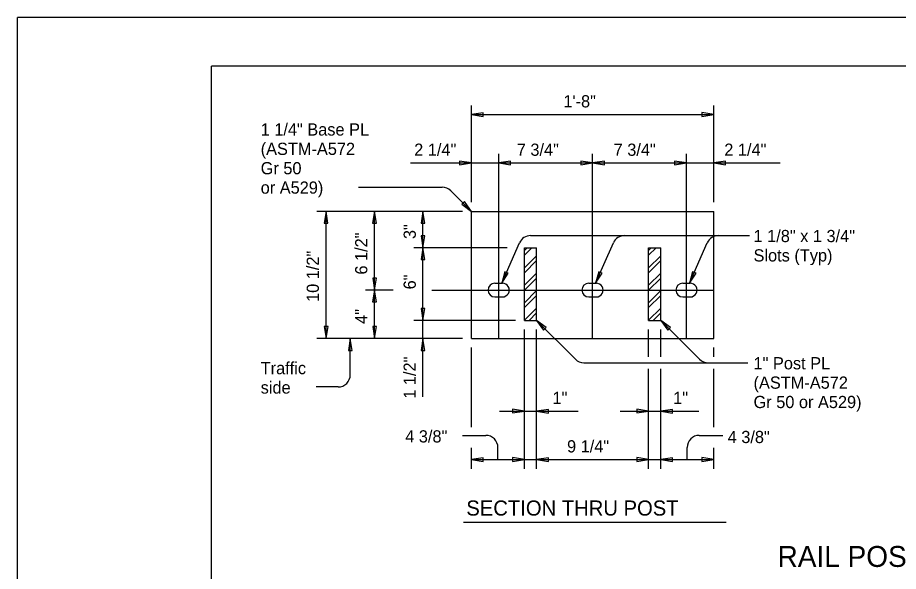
# Model space of a CAD drawing. Extents: x 2 to 71, y 0 to 22.
# Drawn here: x 37 to 46.09, y 16.28 to 22 of the extents above; entities that cross this region are included whole.
import ezdxf

# ---------------------------------------------------------------- set-up
doc = ezdxf.new("R2010")
doc.units = 0
doc.layers.add('Level 1', color=7, linetype='Continuous')

msp = doc.modelspace()

# ---------------------------------------------------------------- linework, layer by layer
at = {"layer": 'Level 1'}
for p, q in [((71, 22), (37, 22)), ((37, 0), (37, 22)), ((70.499, 21.499), (39.001, 21.499)), ((39.001, 0.501), (39.001, 21.499)), ((41.6827, 20.0929), (41.6827, 21.0928)), ((44.1827, 20.0929), (44.1827, 21.0928)), ((41.6827, 20.9991), (44.1827, 20.9991)), ((41.9639, 20.4053), (41.9639, 20.5928)), ((42.9327, 20.4053), (42.9327, 20.5928)), ((43.9015, 20.4053), (43.9015, 20.5928)), ((41.0532, 20.4991), (44.8678, 20.4991)), ((41.9639, 18.6867), (41.9639, 20.4053)), ((42.9327, 18.6867), (42.9327, 20.4053)), ((43.9015, 18.6867), (43.9015, 20.4053)), ((40.5177, 20.2491), (41.381, 20.2491)), ((41.6827, 19.9992), (41.4693, 20.2125)), ((41.5889, 19.9992), (40.0891, 19.9992)), ((40.1828, 18.6867), (40.1828, 19.9992)), ((40.6827, 18.6867), (40.6827, 19.9992)), ((41.1827, 18.0832), (41.1827, 19.9992)), ((41.6827, 19.9992), (44.1827, 19.9992)), ((41.6827, 18.6867), (41.6827, 19.9992)), ((44.1827, 18.6867), (44.1827, 19.9992)), ((42.2934, 19.7492), (44.5523, 19.7492)), ((41.9949, 19.257), (42.1789, 19.6746)), ((42.9637, 19.257), (43.1478, 19.6746)), ((43.9325, 19.257), (44.1165, 19.6746)), ((42.0526, 19.6242), (41.089, 19.6242)), ((42.2296, 18.8742), (42.2296, 19.6242)), ((42.2296, 19.6242), (42.3545, 19.6242)), ((42.2296, 19.5466), (42.3072, 19.6242)), ((42.2296, 19.5966), (42.2572, 19.6242)), ((42.2296, 19.4166), (42.3545, 19.5415)), ((42.3545, 18.8742), (42.3545, 19.6242)), ((43.5109, 18.8742), (43.5109, 19.6242)), ((43.5109, 19.6242), (43.6358, 19.6242)), ((43.5109, 19.5466), (43.5885, 19.6242)), ((43.5109, 19.5966), (43.5385, 19.6242)), ((43.5109, 19.4166), (43.6358, 19.5415)), ((43.6358, 18.8742), (43.6358, 19.6242)), ((42.2296, 19.3666), (42.3545, 19.4915)), ((43.5109, 19.3666), (43.6358, 19.4915)), ((42.2296, 19.2366), (42.3545, 19.3615)), ((43.5109, 19.2366), (43.6358, 19.3615)), ((42.2296, 19.1866), (42.3545, 19.3115)), ((43.5109, 19.1866), (43.6358, 19.3115)), ((40.8768, 19.1867), (40.589, 19.1867)), ((41.2739, 19.1867), (44.1827, 19.1867)), ((41.9249, 19.257), (42.0029, 19.257)), ((42.2296, 19.0566), (42.3545, 19.1815)), ((42.8937, 19.257), (42.9718, 19.257)), ((43.5109, 19.0566), (43.6358, 19.1815)), ((43.8625, 19.257), (43.9405, 19.257)), ((41.9249, 19.1163), (42.0029, 19.1163)), ((42.2296, 19.0066), (42.3545, 19.1315)), ((42.8937, 19.1163), (42.9718, 19.1163)), ((43.5109, 19.0066), (43.6358, 19.1315)), ((43.8625, 19.1163), (43.9405, 19.1163)), ((42.2296, 18.8766), (42.3545, 19.0015)), ((43.5109, 18.8766), (43.6358, 19.0015)), ((42.2772, 18.8742), (42.3545, 18.9515)), ((43.5585, 18.8742), (43.6358, 18.9515)), ((42.1358, 18.8742), (41.089, 18.8742)), ((42.2296, 18.8742), (42.3545, 18.8742)), ((42.3545, 18.8742), (42.7554, 18.4733)), ((43.5109, 18.8742), (43.6358, 18.8742)), ((43.6358, 18.8742), (44.0367, 18.4733)), ((42.2296, 17.3429), (42.2296, 18.7804)), ((42.3545, 17.3429), (42.3545, 18.7804)), ((43.5109, 18.4992), (43.5109, 18.7804)), ((43.6358, 18.4992), (43.6358, 18.7804)), ((41.5889, 18.6867), (40.0891, 18.6867)), ((40.4327, 18.3118), (40.4327, 18.6867)), ((41.6827, 18.6867), (44.1827, 18.6867)), ((41.6827, 17.7712), (41.6827, 18.5929)), ((44.1827, 18.4992), (44.1827, 18.5929)), ((42.8438, 18.4367), (44.5358, 18.4367)), ((43.5109, 17.3429), (43.5109, 18.3742)), ((43.6358, 17.3429), (43.6358, 18.3742)), ((44.1827, 17.7712), (44.1827, 18.3742)), ((40.3076, 18.1867), (40.0811, 18.1867)), ((41.9725, 17.9367), (42.7845, 17.9367)), ((43.2176, 17.9367), (44.0297, 17.9367)), ((41.5917, 17.6867), (41.831, 17.6867)), ((44.0343, 17.6867), (44.2759, 17.6867)), ((41.6827, 17.3429), (41.6827, 17.5591)), ((41.9561, 17.4367), (41.9561, 17.5617)), ((43.9093, 17.4367), (43.9093, 17.5617)), ((44.1827, 17.3429), (44.1827, 17.5591)), ((41.6827, 17.4367), (44.1827, 17.4367)), ((41.6005, 16.7897), (44.3129, 16.7897))]:
    msp.add_line(p, q, dxfattribs=at)
for points in [[(41.6827, 20.9991), (41.8052, 20.9791), (41.8052, 21.0178)], [(44.1827, 20.9991), (44.0602, 21.0191), (44.0602, 20.9803)], [(41.6827, 20.4991), (41.5602, 20.5191), (41.5602, 20.4803)], [(41.9639, 20.4991), (42.0864, 20.4791), (42.0864, 20.5178)], [(42.9327, 20.4991), (42.8102, 20.5191), (42.8102, 20.4803)], [(42.9327, 20.4991), (43.0553, 20.4791), (43.0553, 20.5178)], [(43.9015, 20.4991), (43.779, 20.5191), (43.779, 20.4803)], [(44.1827, 20.4991), (44.3053, 20.4791), (44.3053, 20.5178)], [(41.6827, 19.9992), (41.6102, 20.0999), (41.5827, 20.0725)], [(40.1828, 19.9992), (40.1628, 19.8767), (40.2016, 19.8767)], [(40.6827, 19.9992), (40.6627, 19.8767), (40.7015, 19.8767)], [(41.1827, 19.9992), (41.1627, 19.8767), (41.2015, 19.8767)], [(41.1827, 19.6242), (41.2028, 19.7467), (41.164, 19.7467)], [(41.1827, 19.6242), (41.1627, 19.5017), (41.2015, 19.5017)], [(41.9949, 19.257), (42.0626, 19.361), (42.0272, 19.3767)], [(42.9637, 19.257), (43.0314, 19.361), (42.996, 19.3767)], [(43.9325, 19.257), (44.0002, 19.361), (43.9647, 19.3767)], [(40.6827, 19.1867), (40.7028, 19.3092), (40.664, 19.3092)], [(40.6827, 19.1867), (40.6627, 19.0642), (40.7015, 19.0642)], [(41.1827, 18.8742), (41.2028, 18.9967), (41.164, 18.9967)], [(42.3545, 18.8742), (42.427, 18.7734), (42.4544, 18.8008)], [(43.6358, 18.8742), (43.7083, 18.7734), (43.7357, 18.8008)], [(40.1828, 18.6867), (40.2028, 18.8092), (40.1641, 18.8092)], [(40.6827, 18.6867), (40.7028, 18.8092), (40.664, 18.8092)], [(40.4327, 18.6867), (40.4127, 18.5642), (40.4514, 18.5642)], [(41.1827, 18.6867), (41.1627, 18.5642), (41.2015, 18.5642)], [(42.2296, 17.9367), (42.1071, 17.9567), (42.1071, 17.9179)], [(42.3545, 17.9367), (42.477, 17.9167), (42.477, 17.9554)], [(43.5109, 17.9367), (43.3884, 17.9567), (43.3884, 17.9179)], [(43.6358, 17.9367), (43.7583, 17.9167), (43.7583, 17.9554)], [(41.6827, 17.4367), (41.8052, 17.4167), (41.8052, 17.4554)], [(42.2296, 17.4367), (42.1071, 17.4567), (42.1071, 17.4179)], [(42.3545, 17.4367), (42.477, 17.4167), (42.477, 17.4554)], [(43.5109, 17.4367), (43.3884, 17.4567), (43.3884, 17.4179)], [(43.6358, 17.4367), (43.7583, 17.4167), (43.7583, 17.4554)], [(44.1827, 17.4367), (44.0602, 17.4567), (44.0602, 17.4179)]]:
    msp.add_lwpolyline(points, close=True, dxfattribs=at)
for centre, radius, start, end in [((41.381, 20.1241), 0.125, 45, 90), ((42.2934, 19.6241), 0.1251, 90, 156.2185), ((43.2622, 19.6241), 0.1251, 90, 156.2185), ((44.231, 19.6241), 0.1251, 90, 156.2185), ((41.9249, 19.1867), 0.0703, 90.01358, 270), ((42.0029, 19.1867), 0.0703, 270.01358, 91.24721), ((42.8938, 19.1867), 0.0703, 90.01358, 270), ((42.9717, 19.1867), 0.0703, 270.01358, 91.24721), ((43.8625, 19.1867), 0.0703, 90.01358, 270), ((43.9405, 19.1867), 0.0703, 270.01358, 91.24721), ((42.8438, 18.5617), 0.125, 225.00367, 270), ((44.1252, 18.5617), 0.125, 225.00367, 270), ((40.3076, 18.3118), 0.1251, 270, 0), ((41.831, 17.5617), 0.1251, 0, 90), ((44.0343, 17.5617), 0.1251, 90, 180)]:
    msp.add_arc(centre, radius, start, end, dxfattribs=at)

# ---------------------------------------------------------------- texts
for s, height, p in [('1\'-8"', 0.126, (42.6317, 21.0731)), ('1 1/4" Base PL', 0.126, (39.5081, 20.7822)), ('(ASTM-A572', 0.126, (39.5081, 20.5822)), ('2 1/4"', 0.126, (41.0922, 20.5731)), ('7 3/4"', 0.126, (42.1508, 20.5731)), ('7 3/4"', 0.126, (43.1503, 20.5731)), ('2 1/4"', 0.126, (44.2918, 20.5731)), ('Gr 50', 0.126, (39.5081, 20.3822)), ('or A529)', 0.126, (39.5081, 20.1822)), ('1 1/8" x 1 3/4"', 0.126, (44.5938, 19.6821)), ('Slots (Typ)', 0.126, (44.5938, 19.4821)), ('Traffic', 0.126, (39.5081, 18.3182)), ('1" Post PL', 0.126, (44.5938, 18.3685)), ('(ASTM-A572', 0.126, (44.5938, 18.1685)), ('side', 0.126, (39.5081, 18.1182)), ('1"', 0.126, (42.5193, 18.0107)), ('1"', 0.126, (43.7644, 18.0107)), ('Gr 50 or A529)', 0.126, (44.5938, 17.9685)), ('4 3/8"', 0.126, (40.9995, 17.6135)), ('4 3/8"', 0.126, (44.327, 17.6075)), ('9 1/4"', 0.126, (42.6694, 17.5107)), ('SECTION THRU POST', 0.156, (41.63, 16.8587)), ('RAIL POST & ANCHORAGE DETAILS', 0.216, (44.8417, 16.3287))]:
    msp.add_text(s, height=height, dxfattribs=at).set_placement(p)
for s, p in [('3"', (41.1088, 19.7137)), ('6 1/2"', (40.6088, 19.3468)), ('10 1/2"', (40.1088, 19.0646)), ('6"', (41.1087, 19.1941)), ('4"', (40.6088, 18.8378)), ('1 1/2"', (41.1088, 18.0652))]:
    msp.add_text(s, height=0.126, rotation=90, dxfattribs=at).set_placement(p)

doc.saveas('drawing.dxf')
